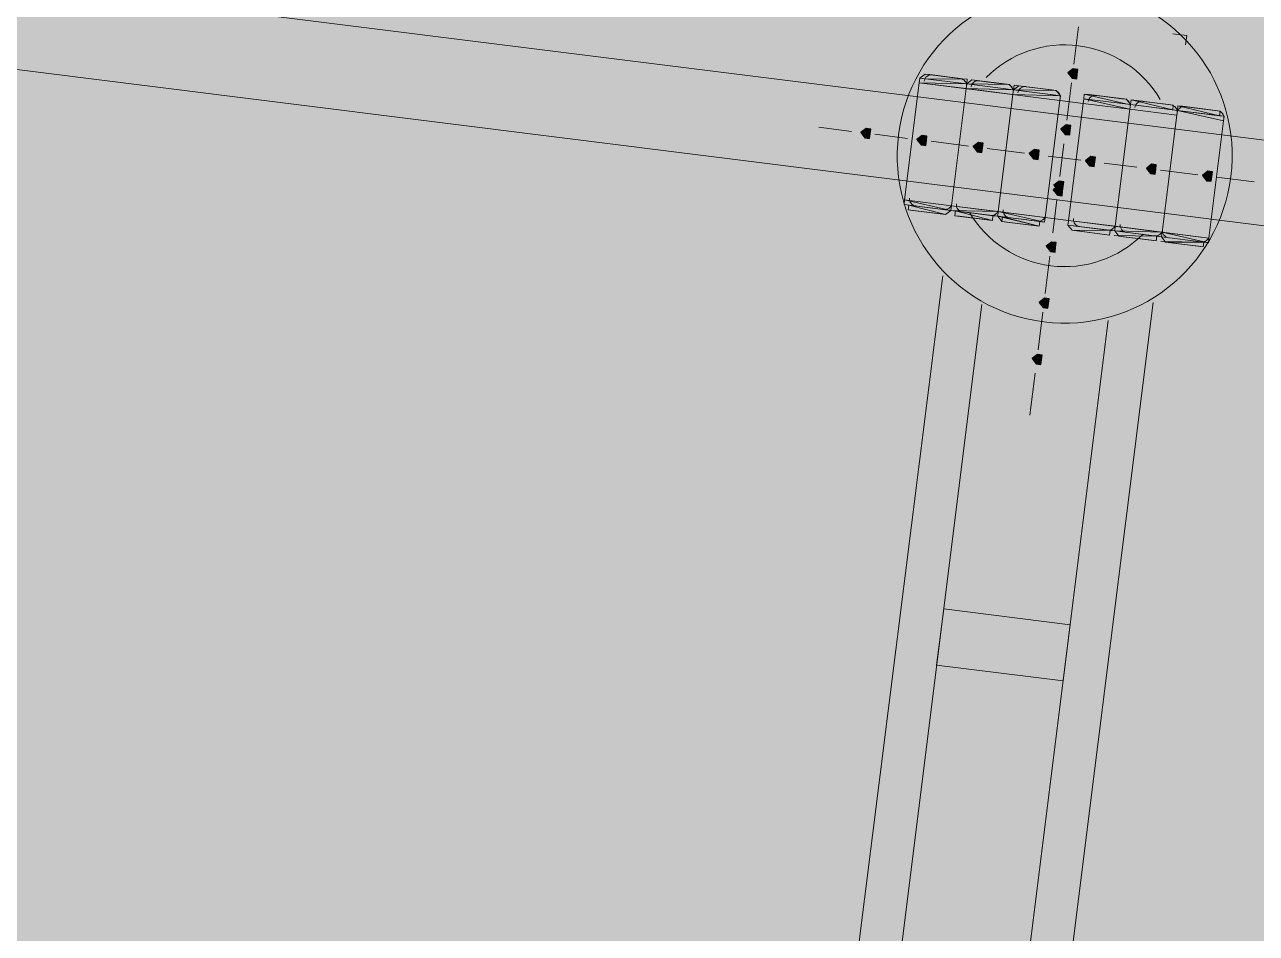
# Model space of a CAD drawing. Header units: metres. Extents: x -4 to 509425, y 7549 to 4732445.
# Drawn here: x 476015.013 to 476017.223, y 4719751.024 to 4719752.655 of the extents above; entities that cross this region are included whole.
import ezdxf

# ---------------------------------------------------------------- set-up
doc = ezdxf.new("R2010")
doc.units = ezdxf.units.M
doc.header["$LTSCALE"] = 0.01
doc.header["$MEASUREMENT"] = 0
doc.layers.get('0').update_dxf_attribs({"lineweight": 0})
doc.layers.add('_SUBESTACIÓN', color=1, linetype='Continuous')
doc.layers.add('SUBESTACION LA VID', color=253, linetype='Continuous')

# ---------------------------------------------------------------- blocks, each defined once
blk = doc.blocks.new('A$Cfff6051d')
at = {"layer": 'SUBESTACION LA VID', "transparency": 33554687}
h = blk.add_hatch(color=256, dxfattribs=at)
h.dxf.hatch_style = 2
h.paths.add_polyline_path([(476016.9021, 4719752.5661), (476016.9032, 4719752.5745), (476016.8948, 4719752.5756), (476016.8853, 4719752.5682), (476016.8927, 4719752.5588), (476016.9011, 4719752.5577)])
h = blk.add_hatch(color=256, dxfattribs=at)
h.dxf.hatch_style = 2
h.paths.add_polyline_path([(476016.9021, 4719752.5661), (476016.9032, 4719752.5745), (476016.8948, 4719752.5756), (476016.8853, 4719752.5682), (476016.8927, 4719752.5588), (476016.9011, 4719752.5577)])
h = blk.add_hatch(color=256, dxfattribs=at)
h.dxf.hatch_style = 2
h.paths.add_polyline_path([(476016.8895, 4719752.4653), (476016.8906, 4719752.4737), (476016.8822, 4719752.4748), (476016.8727, 4719752.4674), (476016.8801, 4719752.458), (476016.8885, 4719752.4569)])
h = blk.add_hatch(color=256, dxfattribs=at)
h.dxf.hatch_style = 2
h.paths.add_polyline_path([(476016.8895, 4719752.4653), (476016.8906, 4719752.4737), (476016.8822, 4719752.4748), (476016.8727, 4719752.4674), (476016.8801, 4719752.458), (476016.8885, 4719752.4569)])
h = blk.add_hatch(color=256, dxfattribs=at)
h.dxf.hatch_style = 2
h.paths.add_polyline_path([(476016.5304, 4719752.4592), (476016.5314, 4719752.4676), (476016.523, 4719752.4686), (476016.5136, 4719752.4613), (476016.5209, 4719752.4518), (476016.5293, 4719752.4508)])
h = blk.add_hatch(color=256, dxfattribs=at)
h.dxf.hatch_style = 2
h.paths.add_polyline_path([(476016.5304, 4719752.4592), (476016.5314, 4719752.4676), (476016.523, 4719752.4686), (476016.5136, 4719752.4613), (476016.5209, 4719752.4518), (476016.5293, 4719752.4508)])
h = blk.add_hatch(color=256, dxfattribs=at)
h.dxf.hatch_style = 2
h.paths.add_polyline_path([(476016.6312, 4719752.4465), (476016.6322, 4719752.4549), (476016.6238, 4719752.456), (476016.6144, 4719752.4486), (476016.6217, 4719752.4392), (476016.6301, 4719752.4381)])
h = blk.add_hatch(color=256, dxfattribs=at)
h.dxf.hatch_style = 2
h.paths.add_polyline_path([(476016.6312, 4719752.4465), (476016.6322, 4719752.4549), (476016.6238, 4719752.456), (476016.6144, 4719752.4486), (476016.6217, 4719752.4392), (476016.6301, 4719752.4381)])
h = blk.add_hatch(color=256, dxfattribs=at)
h.dxf.hatch_style = 2
h.paths.add_polyline_path([(476016.732, 4719752.4339), (476016.733, 4719752.4423), (476016.7246, 4719752.4433), (476016.7152, 4719752.436), (476016.7225, 4719752.4265), (476016.7309, 4719752.4255)])
h = blk.add_hatch(color=256, dxfattribs=at)
h.dxf.hatch_style = 2
h.paths.add_polyline_path([(476016.732, 4719752.4339), (476016.733, 4719752.4423), (476016.7246, 4719752.4433), (476016.7152, 4719752.436), (476016.7225, 4719752.4265), (476016.7309, 4719752.4255)])
h = blk.add_hatch(color=256, dxfattribs=at)
h.dxf.hatch_style = 2
h.paths.add_polyline_path([(476016.8328, 4719752.4213), (476016.8338, 4719752.4297), (476016.8254, 4719752.4307), (476016.816, 4719752.4234), (476016.8233, 4719752.4139), (476016.8317, 4719752.4129)])
h = blk.add_hatch(color=256, dxfattribs=at)
h.dxf.hatch_style = 2
h.paths.add_polyline_path([(476016.8328, 4719752.4213), (476016.8338, 4719752.4297), (476016.8254, 4719752.4307), (476016.816, 4719752.4234), (476016.8233, 4719752.4139), (476016.8317, 4719752.4129)])
h = blk.add_hatch(color=256, dxfattribs=at)
h.dxf.hatch_style = 2
h.paths.add_polyline_path([(476016.9336, 4719752.4086), (476016.9346, 4719752.417), (476016.9262, 4719752.4181), (476016.9168, 4719752.4107), (476016.9241, 4719752.4013), (476016.9325, 4719752.4002)])
h = blk.add_hatch(color=256, dxfattribs=at)
h.dxf.hatch_style = 2
h.paths.add_polyline_path([(476016.9336, 4719752.4086), (476016.9346, 4719752.417), (476016.9262, 4719752.4181), (476016.9168, 4719752.4107), (476016.9241, 4719752.4013), (476016.9325, 4719752.4002)])
h = blk.add_hatch(color=256, dxfattribs=at)
h.dxf.hatch_style = 2
h.paths.add_polyline_path([(476017.0428, 4719752.3949), (476017.0438, 4719752.4033), (476017.0354, 4719752.4044), (476017.026, 4719752.397), (476017.0333, 4719752.3876), (476017.0417, 4719752.3865)])
h = blk.add_hatch(color=256, dxfattribs=at)
h.dxf.hatch_style = 2
h.paths.add_polyline_path([(476017.0428, 4719752.3949), (476017.0438, 4719752.4033), (476017.0354, 4719752.4044), (476017.026, 4719752.397), (476017.0333, 4719752.3876), (476017.0417, 4719752.3865)])
h = blk.add_hatch(color=256, dxfattribs=at)
h.dxf.hatch_style = 2
h.paths.add_polyline_path([(476017.1436, 4719752.3823), (476017.1447, 4719752.3907), (476017.1363, 4719752.3917), (476017.1268, 4719752.3844), (476017.1341, 4719752.3749), (476017.1425, 4719752.3739)])
h = blk.add_hatch(color=256, dxfattribs=at)
h.dxf.hatch_style = 2
h.paths.add_polyline_path([(476017.1436, 4719752.3823), (476017.1447, 4719752.3907), (476017.1363, 4719752.3917), (476017.1268, 4719752.3844), (476017.1341, 4719752.3749), (476017.1425, 4719752.3739)])
h = blk.add_hatch(color=256, dxfattribs=at)
h.dxf.hatch_style = 2
h.paths.add_polyline_path([(476016.8758, 4719752.3561), (476016.8769, 4719752.3645), (476016.8685, 4719752.3656), (476016.859, 4719752.3582), (476016.8664, 4719752.3488), (476016.8748, 4719752.3477)])
h = blk.add_hatch(color=256, dxfattribs=at)
h.dxf.hatch_style = 2
h.paths.add_polyline_path([(476016.8769, 4719752.3645), (476016.8779, 4719752.3729), (476016.8695, 4719752.374), (476016.8601, 4719752.3666), (476016.8674, 4719752.3572), (476016.8758, 4719752.3561)])
h = blk.add_hatch(color=256, dxfattribs=at)
h.dxf.hatch_style = 2
h.paths.add_polyline_path([(476016.8632, 4719752.2553), (476016.8642, 4719752.2637), (476016.8558, 4719752.2648), (476016.8464, 4719752.2574), (476016.8537, 4719752.248), (476016.8621, 4719752.2469)])
h = blk.add_hatch(color=256, dxfattribs=at)
h.dxf.hatch_style = 2
h.paths.add_polyline_path([(476016.8632, 4719752.2553), (476016.8642, 4719752.2637), (476016.8558, 4719752.2648), (476016.8464, 4719752.2574), (476016.8537, 4719752.248), (476016.8621, 4719752.2469)])
h = blk.add_hatch(color=256, dxfattribs=at)
h.dxf.hatch_style = 2
h.paths.add_polyline_path([(476016.8505, 4719752.1545), (476016.8516, 4719752.1629), (476016.8432, 4719752.164), (476016.8337, 4719752.1566), (476016.8411, 4719752.1472), (476016.8495, 4719752.1461)])
h = blk.add_hatch(color=256, dxfattribs=at)
h.dxf.hatch_style = 2
h.paths.add_polyline_path([(476016.8505, 4719752.1545), (476016.8516, 4719752.1629), (476016.8432, 4719752.164), (476016.8337, 4719752.1566), (476016.8411, 4719752.1472), (476016.8495, 4719752.1461)])
h = blk.add_hatch(color=256, dxfattribs=at)
h.dxf.hatch_style = 2
h.paths.add_polyline_path([(476016.8379, 4719752.0537), (476016.839, 4719752.0621), (476016.8306, 4719752.0632), (476016.8211, 4719752.0558), (476016.8284, 4719752.0464), (476016.8369, 4719752.0453)])
h = blk.add_hatch(color=256, dxfattribs=at)
h.dxf.hatch_style = 2
h.paths.add_polyline_path([(476016.8379, 4719752.0537), (476016.839, 4719752.0621), (476016.8306, 4719752.0632), (476016.8211, 4719752.0558), (476016.8284, 4719752.0464), (476016.8369, 4719752.0453)])
at = {"layer": 'SUBESTACION LA VID', "lineweight": 15}
for p, q in [((476071.4612, 4719745.6493), (475975.7142, 4719757.6531)), ((476071.4423, 4719745.4981), (475975.6953, 4719757.5019)), ((476016.9043, 4719752.6512), (476016.8958, 4719752.584)), ((476016.9043, 4719752.6512), (476016.8958, 4719752.584)), ((476016.6879, 4719752.5589), (476016.6375, 4719752.5652)), ((476016.6879, 4719752.5589), (476016.6375, 4719752.5652)), ((476016.6186, 4719752.5505), (476016.5923, 4719752.3405)), ((476016.6186, 4719752.5505), (476016.5923, 4719752.3405)), ((476016.7026, 4719752.54), (476016.6763, 4719752.33)), ((476016.6763, 4719752.33), (476016.7026, 4719752.54)), ((476016.7026, 4719752.54), (476016.6763, 4719752.33)), ((476016.6763, 4719752.33), (476016.7026, 4719752.54)), ((476016.7719, 4719752.5483), (476016.7215, 4719752.5547)), ((476016.7719, 4719752.5483), (476016.7215, 4719752.5547)), ((476016.8559, 4719752.5378), (476016.8055, 4719752.5441)), ((476016.8559, 4719752.5378), (476016.8055, 4719752.5441)), ((476016.8916, 4719752.5504), (476016.8832, 4719752.4832)), ((476016.8916, 4719752.5504), (476016.8832, 4719752.4832)), ((476016.7866, 4719752.5294), (476016.7603, 4719752.3194)), ((476016.7603, 4719752.3194), (476016.7866, 4719752.5294)), ((476016.7866, 4719752.5294), (476016.7603, 4719752.3194)), ((476016.7603, 4719752.3194), (476016.7866, 4719752.5294)), ((476016.8443, 4719752.3089), (476016.8706, 4719752.5189)), ((476016.8443, 4719752.3089), (476016.8706, 4719752.5189)), ((476016.9315, 4719752.5283), (476016.9819, 4719752.522)), ((476016.9315, 4719752.5283), (476016.9819, 4719752.522)), ((476017.0155, 4719752.5178), (476017.0659, 4719752.5115)), ((476017.0155, 4719752.5178), (476017.0659, 4719752.5115)), ((476016.8863, 4719752.3036), (476016.9126, 4719752.5136)), ((476016.8863, 4719752.3036), (476016.9126, 4719752.5136)), ((476016.9966, 4719752.5031), (476016.9703, 4719752.2931)), ((476016.9703, 4719752.2931), (476016.9966, 4719752.5031)), ((476016.9966, 4719752.5031), (476016.9703, 4719752.2931)), ((476016.9703, 4719752.2931), (476016.9966, 4719752.5031)), ((476017.0911, 4719752.5083), (476017.1499, 4719752.5009)), ((476017.0911, 4719752.5083), (476017.1499, 4719752.5009)), ((476017.0806, 4719752.4926), (476017.0543, 4719752.2826)), ((476017.0543, 4719752.2826), (476017.0806, 4719752.4926)), ((476017.0806, 4719752.4926), (476017.0543, 4719752.2826)), ((476017.0543, 4719752.2826), (476017.0806, 4719752.4926)), ((476017.1646, 4719752.482), (476017.1383, 4719752.272)), ((476017.1646, 4719752.482), (476017.1383, 4719752.272)), ((476016.4968, 4719752.4634), (476016.438, 4719752.4708)), ((476016.4968, 4719752.4634), (476016.438, 4719752.4708)), ((476016.5976, 4719752.4507), (476016.5388, 4719752.4581)), ((476016.5976, 4719752.4507), (476016.5388, 4719752.4581)), ((476016.7068, 4719752.437), (476016.6396, 4719752.4455)), ((476016.7068, 4719752.437), (476016.6396, 4719752.4455)), ((476016.8076, 4719752.4244), (476016.7404, 4719752.4328)), ((476016.8076, 4719752.4244), (476016.7404, 4719752.4328)), ((476016.8779, 4719752.4412), (476016.8706, 4719752.3824)), ((476016.8779, 4719752.4412), (476016.8706, 4719752.3824)), ((476016.9084, 4719752.4118), (476016.8496, 4719752.4191)), ((476016.9084, 4719752.4118), (476016.8496, 4719752.4191)), ((476017.0092, 4719752.3991), (476016.9504, 4719752.4065)), ((476017.0092, 4719752.3991), (476016.9504, 4719752.4065)), ((476017.1184, 4719752.3854), (476017.0512, 4719752.3939)), ((476017.1184, 4719752.3854), (476017.0512, 4719752.3939)), ((476017.2192, 4719752.3728), (476017.152, 4719752.3812)), ((476017.2192, 4719752.3728), (476017.152, 4719752.3812)), ((476016.8653, 4719752.3404), (476016.8579, 4719752.2816)), ((476016.8653, 4719752.3404), (476016.8579, 4719752.2816)), ((476016.607, 4719752.3216), (476016.6574, 4719752.3153)), ((476016.607, 4719752.3216), (476016.6574, 4719752.3153)), ((476016.691, 4719752.311), (476016.7414, 4719752.3047)), ((476016.691, 4719752.311), (476016.7414, 4719752.3047)), ((476016.775, 4719752.3005), (476016.8254, 4719752.2942)), ((476016.775, 4719752.3005), (476016.8254, 4719752.2942)), ((476016.9514, 4719752.2784), (476016.901, 4719752.2847)), ((476016.9514, 4719752.2784), (476016.901, 4719752.2847)), ((476017.0354, 4719752.2679), (476016.985, 4719752.2742)), ((476017.0354, 4719752.2679), (476016.985, 4719752.2742)), ((476017.1194, 4719752.2573), (476017.0606, 4719752.2647)), ((476017.1194, 4719752.2573), (476017.0606, 4719752.2647)), ((476016.8527, 4719752.2396), (476016.8442, 4719752.1724)), ((476016.8527, 4719752.2396), (476016.8442, 4719752.1724)), ((476016.6605, 4719752.2039), (476016.2835, 4719749.1966)), ((476016.6605, 4719752.2039), (476016.2835, 4719749.1966)), ((476016.3643, 4719749.2292), (476016.7308, 4719752.1525)), ((476016.3643, 4719749.2292), (476016.7308, 4719752.1525)), ((476017.0385, 4719752.1566), (476016.6615, 4719749.1492)), ((476017.0385, 4719752.1566), (476016.6615, 4719749.1492)), ((476016.5911, 4719749.2007), (476016.9576, 4719752.124)), ((476016.5911, 4719749.2007), (476016.9576, 4719752.124)), ((476016.84, 4719752.1388), (476016.8316, 4719752.0716)), ((476016.84, 4719752.1388), (476016.8316, 4719752.0716)), ((476016.8263, 4719752.0296), (476016.8169, 4719751.954)), ((476016.8263, 4719752.0296), (476016.8169, 4719751.954))]:
    blk.add_line(p, q, dxfattribs=at)
at = {"layer": 'SUBESTACION LA VID', "lineweight": 0}
for p, q in [((476016.6291, 4719752.5662), (476016.6963, 4719752.5578)), ((476016.6291, 4719752.5662), (476016.6963, 4719752.5578)), ((476016.6291, 4719752.5662), (476016.6963, 4719752.5578)), ((476016.6291, 4719752.5662), (476016.6963, 4719752.5578)), ((476016.6291, 4719752.5662), (476016.6963, 4719752.5578)), ((476016.6291, 4719752.5662), (476016.6879, 4719752.5589)), ((476016.6291, 4719752.5662), (476016.6963, 4719752.5578)), ((476016.6291, 4719752.5662), (476016.6963, 4719752.5578)), ((476016.6291, 4719752.5662), (476016.6963, 4719752.5578)), ((476016.6291, 4719752.5662), (476016.6963, 4719752.5578)), ((476016.6291, 4719752.5662), (476016.6963, 4719752.5578)), ((476016.6291, 4719752.5662), (476016.6879, 4719752.5589)), ((476016.6186, 4719752.5505), (476016.7037, 4719752.5484)), ((476016.6281, 4719752.5578), (476016.7047, 4719752.5568)), ((476016.6281, 4719752.5578), (476016.7047, 4719752.5568)), ((476016.7026, 4719752.54), (476016.7877, 4719752.5378)), ((476016.7037, 4719752.5484), (476016.7803, 4719752.5473)), ((476016.7037, 4719752.5484), (476016.7803, 4719752.5473)), ((476016.7131, 4719752.5557), (476016.7803, 4719752.5473)), ((476016.7131, 4719752.5557), (476016.7803, 4719752.5473)), ((476016.7131, 4719752.5557), (476016.7803, 4719752.5473)), ((476016.7131, 4719752.5557), (476016.7803, 4719752.5473)), ((476016.7131, 4719752.5557), (476016.7803, 4719752.5473)), ((476016.7131, 4719752.5557), (476016.7803, 4719752.5473)), ((476016.7131, 4719752.5557), (476016.7803, 4719752.5473)), ((476016.7131, 4719752.5557), (476016.7803, 4719752.5473)), ((476016.7131, 4719752.5557), (476016.7803, 4719752.5473)), ((476016.7131, 4719752.5557), (476016.7803, 4719752.5473)), ((476016.7877, 4719752.5378), (476016.8717, 4719752.5273)), ((476016.7877, 4719752.5378), (476016.8717, 4719752.5273)), ((476016.7877, 4719752.5378), (476016.8643, 4719752.5368)), ((476016.7877, 4719752.5378), (476016.8717, 4719752.5273)), ((476016.7877, 4719752.5378), (476016.8717, 4719752.5273)), ((476016.7877, 4719752.5378), (476016.8643, 4719752.5368)), ((476016.7971, 4719752.5452), (476016.8643, 4719752.5368)), ((476016.7971, 4719752.5452), (476016.8643, 4719752.5368)), ((476016.7971, 4719752.5452), (476016.8643, 4719752.5368)), ((476016.7971, 4719752.5452), (476016.8643, 4719752.5368)), ((476016.7971, 4719752.5452), (476016.8643, 4719752.5368)), ((476016.7971, 4719752.5452), (476016.8559, 4719752.5378)), ((476016.7971, 4719752.5452), (476016.8643, 4719752.5368)), ((476016.7971, 4719752.5452), (476016.8643, 4719752.5368)), ((476016.7971, 4719752.5452), (476016.8643, 4719752.5368)), ((476016.7971, 4719752.5452), (476016.8643, 4719752.5368)), ((476016.7971, 4719752.5452), (476016.8643, 4719752.5368)), ((476016.7971, 4719752.5452), (476016.8559, 4719752.5378)), ((476016.7866, 4719752.5294), (476016.8717, 4719752.5273)), ((476016.7866, 4719752.5294), (476016.8717, 4719752.5273)), ((476016.9137, 4719752.522), (476016.9966, 4719752.5031)), ((476016.9137, 4719752.522), (476016.9977, 4719752.5115)), ((476016.9137, 4719752.522), (476016.9966, 4719752.5031)), ((476016.9137, 4719752.522), (476016.9977, 4719752.5115)), ((476016.9147, 4719752.5304), (476016.9893, 4719752.5126)), ((476016.9147, 4719752.5304), (476016.9893, 4719752.5126)), ((476016.9231, 4719752.5294), (476016.9903, 4719752.521)), ((476016.9231, 4719752.5294), (476016.9903, 4719752.521)), ((476016.9231, 4719752.5294), (476016.9903, 4719752.521)), ((476016.9231, 4719752.5294), (476016.9819, 4719752.522)), ((476016.9231, 4719752.5294), (476016.9819, 4719752.522)), ((476016.9231, 4719752.5294), (476016.9903, 4719752.521)), ((476016.9231, 4719752.5294), (476016.9903, 4719752.521)), ((476016.9231, 4719752.5294), (476016.9903, 4719752.521)), ((476016.9231, 4719752.5294), (476016.9819, 4719752.522)), ((476016.9231, 4719752.5294), (476016.9819, 4719752.522)), ((476016.9315, 4719752.5283), (476016.9819, 4719752.522)), ((476016.9315, 4719752.5283), (476016.9819, 4719752.522)), ((476016.9987, 4719752.5199), (476017.0733, 4719752.502)), ((476016.9987, 4719752.5199), (476017.0743, 4719752.5104)), ((476016.9987, 4719752.5199), (476017.0733, 4719752.502)), ((476016.9987, 4719752.5199), (476017.0743, 4719752.5104)), ((476017.0071, 4719752.5188), (476017.0743, 4719752.5104)), ((476017.0071, 4719752.5188), (476017.0743, 4719752.5104)), ((476017.0071, 4719752.5188), (476017.0659, 4719752.5115)), ((476017.0071, 4719752.5188), (476017.0659, 4719752.5115)), ((476017.0071, 4719752.5188), (476017.0743, 4719752.5104)), ((476017.0071, 4719752.5188), (476017.0743, 4719752.5104)), ((476017.0071, 4719752.5188), (476017.0659, 4719752.5115)), ((476017.0071, 4719752.5188), (476017.0659, 4719752.5115)), ((476017.0155, 4719752.5178), (476017.0659, 4719752.5115)), ((476017.0155, 4719752.5178), (476017.0659, 4719752.5115)), ((476016.9977, 4719752.5115), (476017.0817, 4719752.501)), ((476016.9977, 4719752.5115), (476017.0733, 4719752.502)), ((476016.9977, 4719752.5115), (476017.0817, 4719752.501)), ((476016.9977, 4719752.5115), (476017.0733, 4719752.502)), ((476017.0817, 4719752.501), (476017.1646, 4719752.482)), ((476017.0817, 4719752.501), (476017.1657, 4719752.4904)), ((476017.0817, 4719752.501), (476017.1573, 4719752.4915)), ((476017.0817, 4719752.501), (476017.1646, 4719752.482)), ((476017.0817, 4719752.501), (476017.1657, 4719752.4904)), ((476017.0817, 4719752.501), (476017.1573, 4719752.4915)), ((476017.0827, 4719752.5094), (476017.1573, 4719752.4915)), ((476017.0827, 4719752.5094), (476017.1573, 4719752.4915)), ((476017.0911, 4719752.5083), (476017.1583, 4719752.4999)), ((476017.0911, 4719752.5083), (476017.1499, 4719752.5009)), ((476017.0911, 4719752.5083), (476017.1499, 4719752.5009)), ((476017.0911, 4719752.5083), (476017.1499, 4719752.5009)), ((476017.0911, 4719752.5083), (476017.1583, 4719752.4999)), ((476017.0911, 4719752.5083), (476017.1499, 4719752.5009)), ((476017.0911, 4719752.5083), (476017.1499, 4719752.5009)), ((476017.0911, 4719752.5083), (476017.1499, 4719752.5009)), ((476016.6658, 4719752.3142), (476016.5986, 4719752.3226)), ((476016.6658, 4719752.3142), (476016.5986, 4719752.3226)), ((476016.6658, 4719752.3142), (476016.5986, 4719752.3226)), ((476016.6658, 4719752.3142), (476016.5986, 4719752.3226)), ((476016.6658, 4719752.3142), (476016.5996, 4719752.331)), ((476016.6658, 4719752.3142), (476016.5996, 4719752.331)), ((476016.6658, 4719752.3142), (476016.607, 4719752.3216)), ((476016.6658, 4719752.3142), (476016.607, 4719752.3216)), ((476016.7592, 4719752.311), (476016.6752, 4719752.3216)), ((476016.7592, 4719752.311), (476016.6752, 4719752.3216)), ((476016.7592, 4719752.311), (476016.6752, 4719752.3216)), ((476016.7592, 4719752.311), (476016.6752, 4719752.3216)), ((476016.7592, 4719752.311), (476016.6752, 4719752.3216)), ((476016.7592, 4719752.311), (476016.6752, 4719752.3216)), ((476016.7603, 4719752.3194), (476016.6763, 4719752.33)), ((476016.7603, 4719752.3194), (476016.6763, 4719752.33)), ((476016.7508, 4719752.3121), (476016.6836, 4719752.3205)), ((476016.7498, 4719752.3037), (476016.6836, 4719752.3205)), ((476016.8443, 4719752.3089), (476016.7603, 4719752.3194)), ((476016.8443, 4719752.3089), (476016.7603, 4719752.3194)), ((476016.7414, 4719752.3047), (476016.6826, 4719752.3121)), ((476016.7498, 4719752.3037), (476016.6826, 4719752.3121)), ((476016.7498, 4719752.3037), (476016.6826, 4719752.3121)), ((476016.7498, 4719752.3037), (476016.6826, 4719752.3121)), ((476016.7498, 4719752.3037), (476016.6826, 4719752.3121)), ((476016.7414, 4719752.3047), (476016.6826, 4719752.3121)), ((476016.7498, 4719752.3037), (476016.6826, 4719752.3121)), ((476016.7498, 4719752.3037), (476016.6826, 4719752.3121)), ((476016.7498, 4719752.3037), (476016.6826, 4719752.3121)), ((476016.7498, 4719752.3037), (476016.6826, 4719752.3121)), ((476016.8348, 4719752.3015), (476016.7592, 4719752.311)), ((476016.8432, 4719752.3005), (476016.7592, 4719752.311)), ((476016.8432, 4719752.3005), (476016.7592, 4719752.311)), ((476016.8338, 4719752.2931), (476016.7592, 4719752.311)), ((476016.8348, 4719752.3015), (476016.7592, 4719752.311)), ((476016.8432, 4719752.3005), (476016.7592, 4719752.311)), ((476016.8432, 4719752.3005), (476016.7592, 4719752.311)), ((476016.8338, 4719752.2931), (476016.7666, 4719752.3016)), ((476016.8338, 4719752.2931), (476016.7666, 4719752.3016)), ((476016.8338, 4719752.2931), (476016.7666, 4719752.3016)), ((476016.8338, 4719752.2931), (476016.7666, 4719752.3016)), ((476016.8338, 4719752.2931), (476016.7666, 4719752.3016)), ((476016.8338, 4719752.2931), (476016.7676, 4719752.31)), ((476016.8348, 4719752.3015), (476016.7676, 4719752.31)), ((476016.9693, 4719752.2847), (476016.8852, 4719752.2952)), ((476016.9693, 4719752.2847), (476016.8852, 4719752.2952)), ((476016.9693, 4719752.2847), (476016.8852, 4719752.2952)), ((476016.9693, 4719752.2847), (476016.8852, 4719752.2952)), ((476016.9514, 4719752.2784), (476016.8926, 4719752.2858)), ((476016.9598, 4719752.2773), (476016.8926, 4719752.2858)), ((476016.9608, 4719752.2857), (476016.8926, 4719752.2858)), ((476016.9514, 4719752.2784), (476016.8926, 4719752.2858)), ((476016.9598, 4719752.2773), (476016.8926, 4719752.2858)), ((476016.9608, 4719752.2857), (476016.8926, 4719752.2858)), ((476017.0449, 4719752.2752), (476016.9682, 4719752.2763)), ((476017.0449, 4719752.2752), (476016.9693, 4719752.2847)), ((476017.0449, 4719752.2752), (476016.9693, 4719752.2847)), ((476017.0449, 4719752.2752), (476016.9693, 4719752.2847)), ((476017.0449, 4719752.2752), (476016.9693, 4719752.2847)), ((476017.0449, 4719752.2752), (476016.9693, 4719752.2847)), ((476017.0354, 4719752.2679), (476016.9766, 4719752.2752)), ((476017.0438, 4719752.2668), (476016.9766, 4719752.2752)), ((476017.0354, 4719752.2679), (476016.9766, 4719752.2752)), ((476017.0438, 4719752.2668), (476016.9766, 4719752.2752)), ((476017.0354, 4719752.2679), (476016.985, 4719752.2742)), ((476017.0354, 4719752.2679), (476016.985, 4719752.2742)), ((476017.1289, 4719752.2647), (476017.0533, 4719752.2742)), ((476017.1289, 4719752.2647), (476017.0533, 4719752.2742)), ((476017.1289, 4719752.2647), (476017.0533, 4719752.2742)), ((476017.1289, 4719752.2647), (476017.0533, 4719752.2742)), ((476017.1289, 4719752.2647), (476017.0522, 4719752.2658)), ((476017.1289, 4719752.2647), (476017.0522, 4719752.2658)), ((476017.1194, 4719752.2573), (476017.0606, 4719752.2647)), ((476017.1194, 4719752.2573), (476017.0606, 4719752.2647)), ((476017.1194, 4719752.2573), (476017.0606, 4719752.2647)), ((476017.1278, 4719752.2563), (476017.0606, 4719752.2647)), ((476017.1289, 4719752.2647), (476017.0606, 4719752.2647)), ((476017.1194, 4719752.2573), (476017.0606, 4719752.2647)), ((476017.1194, 4719752.2573), (476017.0606, 4719752.2647)), ((476017.1194, 4719752.2573), (476017.0606, 4719752.2647)), ((476017.1278, 4719752.2563), (476017.0606, 4719752.2647)), ((476017.1278, 4719752.2563), (476017.0606, 4719752.2647))]:
    blk.add_line(p, q, dxfattribs=at)
at = {"layer": 'SUBESTACION LA VID', "lineweight": 15}
for points in [[(476071.4423, 4719745.4981), (476071.4612, 4719745.6493), (475975.7142, 4719757.6531), (475975.6953, 4719757.5019), (476071.4423, 4719745.4981)], [(476017.0733, 4719752.6385), (476017.0985, 4719752.6354), (476017.0964, 4719752.6186)], [(476017.0733, 4719752.6385), (476017.0985, 4719752.6354), (476017.0964, 4719752.6186)], [(476016.7383, 4719752.5525), (476016.7215, 4719752.5547), (476016.7131, 4719752.5557), (476016.7037, 4719752.5484), (476016.7026, 4719752.54), (476016.7037, 4719752.5484), (476016.7047, 4719752.5568), (476016.6963, 4719752.5578), (476016.6879, 4719752.5589), (476016.6375, 4719752.5652), (476016.6291, 4719752.5662), (476016.6197, 4719752.5589), (476016.6186, 4719752.5505), (476016.5923, 4719752.3405), (476016.5912, 4719752.3321), (476016.5996, 4719752.331), (476016.5986, 4719752.3226), (476016.607, 4719752.3216), (476016.6574, 4719752.3153), (476016.6658, 4719752.3142), (476016.6752, 4719752.3216), (476016.6763, 4719752.33), (476016.6752, 4719752.3216), (476016.6836, 4719752.3205), (476016.6826, 4719752.3121), (476016.691, 4719752.311), (476016.7414, 4719752.3047), (476016.7498, 4719752.3037), (476016.7508, 4719752.3121), (476016.7592, 4719752.311), (476016.7603, 4719752.3194), (476016.7592, 4719752.311), (476016.7676, 4719752.31), (476016.7666, 4719752.3016), (476016.775, 4719752.3005), (476016.8254, 4719752.2942), (476016.8338, 4719752.2931), (476016.8348, 4719752.3015), (476016.8432, 4719752.3005), (476016.8443, 4719752.3089), (476016.8863, 4719752.3036), (476016.8852, 4719752.2952), (476016.8926, 4719752.2858), (476016.901, 4719752.2847), (476016.9514, 4719752.2784), (476016.9598, 4719752.2773), (476016.9608, 4719752.2857), (476016.9693, 4719752.2847), (476016.9703, 4719752.2931), (476016.9693, 4719752.2847), (476016.9766, 4719752.2752), (476016.985, 4719752.2742), (476017.0354, 4719752.2679), (476017.0438, 4719752.2668), (476017.0449, 4719752.2752), (476017.0533, 4719752.2742), (476017.0543, 4719752.2826), (476017.0533, 4719752.2742), (476017.0606, 4719752.2647), (476017.1194, 4719752.2573), (476017.1278, 4719752.2563), (476017.1289, 4719752.2647), (476017.1373, 4719752.2636), (476017.1383, 4719752.272), (476017.1646, 4719752.482), (476017.1657, 4719752.4904), (476017.1573, 4719752.4915), (476017.1583, 4719752.4999), (476017.1499, 4719752.5009), (476017.0911, 4719752.5083), (476017.0827, 4719752.5094), (476017.0817, 4719752.501), (476017.0806, 4719752.4926), (476017.0817, 4719752.501), (476017.0733, 4719752.502), (476017.0743, 4719752.5104), (476017.0659, 4719752.5115), (476017.0155, 4719752.5178), (476017.0071, 4719752.5188), (476016.9987, 4719752.5199), (476016.9977, 4719752.5115), (476016.9966, 4719752.5031), (476016.9977, 4719752.5115), (476016.9903, 4719752.521), (476016.9819, 4719752.522), (476016.9315, 4719752.5283), (476016.9231, 4719752.5294), (476016.9147, 4719752.5304), (476016.9137, 4719752.522), (476016.9126, 4719752.5136), (476016.8706, 4719752.5189), (476016.8717, 4719752.5273), (476016.8643, 4719752.5368), (476016.8559, 4719752.5378), (476016.8055, 4719752.5441), (476016.7971, 4719752.5452), (476016.7877, 4719752.5378), (476016.7866, 4719752.5294), (476016.7877, 4719752.5378), (476016.7803, 4719752.5473), (476016.7719, 4719752.5483), (476016.7383, 4719752.5525)], [(476016.7383, 4719752.5525), (476016.7215, 4719752.5547), (476016.7131, 4719752.5557), (476016.7037, 4719752.5484), (476016.7026, 4719752.54), (476016.7037, 4719752.5484), (476016.7047, 4719752.5568), (476016.6963, 4719752.5578), (476016.6879, 4719752.5589), (476016.6375, 4719752.5652), (476016.6291, 4719752.5662), (476016.6197, 4719752.5589), (476016.6186, 4719752.5505), (476016.5923, 4719752.3405), (476016.5912, 4719752.3321), (476016.5996, 4719752.331), (476016.5986, 4719752.3226), (476016.607, 4719752.3216), (476016.6574, 4719752.3153), (476016.6658, 4719752.3142), (476016.6752, 4719752.3216), (476016.6763, 4719752.33), (476016.6752, 4719752.3216), (476016.6836, 4719752.3205), (476016.6826, 4719752.3121), (476016.691, 4719752.311), (476016.7414, 4719752.3047), (476016.7498, 4719752.3037), (476016.7508, 4719752.3121), (476016.7592, 4719752.311), (476016.7603, 4719752.3194), (476016.7592, 4719752.311), (476016.7666, 4719752.3016), (476016.775, 4719752.3005), (476016.8254, 4719752.2942), (476016.8338, 4719752.2931), (476016.8348, 4719752.3015), (476016.8432, 4719752.3005), (476016.8443, 4719752.3089), (476016.8863, 4719752.3036), (476016.8852, 4719752.2952), (476016.8926, 4719752.2858), (476016.901, 4719752.2847), (476016.9514, 4719752.2784), (476016.9598, 4719752.2773), (476016.9608, 4719752.2857), (476016.9693, 4719752.2847), (476016.9703, 4719752.2931), (476016.9693, 4719752.2847), (476016.9766, 4719752.2752), (476016.985, 4719752.2742), (476017.0354, 4719752.2679), (476017.0438, 4719752.2668), (476017.0449, 4719752.2752), (476017.0533, 4719752.2742), (476017.0543, 4719752.2826), (476017.0533, 4719752.2742), (476017.0606, 4719752.2647), (476017.1194, 4719752.2573), (476017.1278, 4719752.2563), (476017.1289, 4719752.2647), (476017.1373, 4719752.2636), (476017.1383, 4719752.272), (476017.1646, 4719752.482), (476017.1657, 4719752.4904), (476017.1573, 4719752.4915), (476017.1583, 4719752.4999), (476017.1499, 4719752.5009), (476017.0911, 4719752.5083), (476017.0827, 4719752.5094), (476017.0817, 4719752.501), (476017.0806, 4719752.4926), (476017.0817, 4719752.501), (476017.0733, 4719752.502), (476017.0743, 4719752.5104), (476017.0659, 4719752.5115), (476017.0155, 4719752.5178), (476017.0071, 4719752.5188), (476016.9987, 4719752.5199), (476016.9977, 4719752.5115), (476016.9966, 4719752.5031), (476016.9977, 4719752.5115), (476016.9903, 4719752.521), (476016.9819, 4719752.522), (476016.9315, 4719752.5283), (476016.9231, 4719752.5294), (476016.9147, 4719752.5304), (476016.9137, 4719752.522), (476016.9126, 4719752.5136), (476016.8706, 4719752.5189), (476016.8717, 4719752.5273), (476016.8643, 4719752.5368), (476016.8559, 4719752.5378), (476016.8055, 4719752.5441), (476016.7971, 4719752.5452), (476016.7887, 4719752.5462), (476016.7877, 4719752.5378), (476016.7866, 4719752.5294), (476016.7877, 4719752.5378), (476016.7803, 4719752.5473), (476016.7719, 4719752.5483), (476016.7383, 4719752.5525)], [(476016.6497, 4719751.5056), (476016.6624, 4719751.6064), (476016.8892, 4719751.578), (476016.8765, 4719751.4772), (476016.6497, 4719751.5056)], [(476016.6497, 4719751.5056), (476016.6624, 4719751.6064), (476016.8892, 4719751.578), (476016.8765, 4719751.4772), (476016.6497, 4719751.5056)]]:
    blk.add_lwpolyline(points, dxfattribs=at)
at = {"layer": 'SUBESTACION LA VID'}
for points in [[(476016.9021, 4719752.5661), (476016.9032, 4719752.5745), (476016.8948, 4719752.5756), (476016.8853, 4719752.5682), (476016.8927, 4719752.5588), (476016.9011, 4719752.5577)], [(476016.9021, 4719752.5661), (476016.9032, 4719752.5745), (476016.8948, 4719752.5756), (476016.8853, 4719752.5682), (476016.8927, 4719752.5588), (476016.9011, 4719752.5577)], [(476016.8895, 4719752.4653), (476016.8906, 4719752.4737), (476016.8822, 4719752.4748), (476016.8727, 4719752.4674), (476016.8801, 4719752.458), (476016.8885, 4719752.4569)], [(476016.8895, 4719752.4653), (476016.8906, 4719752.4737), (476016.8822, 4719752.4748), (476016.8727, 4719752.4674), (476016.8801, 4719752.458), (476016.8885, 4719752.4569)], [(476016.5304, 4719752.4592), (476016.5314, 4719752.4676), (476016.523, 4719752.4686), (476016.5136, 4719752.4613), (476016.5209, 4719752.4518), (476016.5293, 4719752.4508)], [(476016.5304, 4719752.4592), (476016.5314, 4719752.4676), (476016.523, 4719752.4686), (476016.5136, 4719752.4613), (476016.5209, 4719752.4518), (476016.5293, 4719752.4508)], [(476016.6312, 4719752.4465), (476016.6322, 4719752.4549), (476016.6238, 4719752.456), (476016.6144, 4719752.4486), (476016.6217, 4719752.4392), (476016.6301, 4719752.4381)], [(476016.6312, 4719752.4465), (476016.6322, 4719752.4549), (476016.6238, 4719752.456), (476016.6144, 4719752.4486), (476016.6217, 4719752.4392), (476016.6301, 4719752.4381)], [(476016.732, 4719752.4339), (476016.733, 4719752.4423), (476016.7246, 4719752.4433), (476016.7152, 4719752.436), (476016.7225, 4719752.4265), (476016.7309, 4719752.4255)], [(476016.732, 4719752.4339), (476016.733, 4719752.4423), (476016.7246, 4719752.4433), (476016.7152, 4719752.436), (476016.7225, 4719752.4265), (476016.7309, 4719752.4255)], [(476016.8328, 4719752.4213), (476016.8338, 4719752.4297), (476016.8254, 4719752.4307), (476016.816, 4719752.4234), (476016.8233, 4719752.4139), (476016.8317, 4719752.4129)], [(476016.8328, 4719752.4213), (476016.8338, 4719752.4297), (476016.8254, 4719752.4307), (476016.816, 4719752.4234), (476016.8233, 4719752.4139), (476016.8317, 4719752.4129)], [(476016.9336, 4719752.4086), (476016.9346, 4719752.417), (476016.9262, 4719752.4181), (476016.9168, 4719752.4107), (476016.9241, 4719752.4013), (476016.9325, 4719752.4002)], [(476016.9336, 4719752.4086), (476016.9346, 4719752.417), (476016.9262, 4719752.4181), (476016.9168, 4719752.4107), (476016.9241, 4719752.4013), (476016.9325, 4719752.4002)], [(476017.0428, 4719752.3949), (476017.0438, 4719752.4033), (476017.0354, 4719752.4044), (476017.026, 4719752.397), (476017.0333, 4719752.3876), (476017.0417, 4719752.3865)], [(476017.0428, 4719752.3949), (476017.0438, 4719752.4033), (476017.0354, 4719752.4044), (476017.026, 4719752.397), (476017.0333, 4719752.3876), (476017.0417, 4719752.3865)], [(476017.1436, 4719752.3823), (476017.1447, 4719752.3907), (476017.1363, 4719752.3917), (476017.1268, 4719752.3844), (476017.1341, 4719752.3749), (476017.1425, 4719752.3739)], [(476017.1436, 4719752.3823), (476017.1447, 4719752.3907), (476017.1363, 4719752.3917), (476017.1268, 4719752.3844), (476017.1341, 4719752.3749), (476017.1425, 4719752.3739)], [(476016.8758, 4719752.3561), (476016.8769, 4719752.3645), (476016.8685, 4719752.3656), (476016.859, 4719752.3582), (476016.8664, 4719752.3488), (476016.8748, 4719752.3477)], [(476016.8769, 4719752.3645), (476016.8779, 4719752.3729), (476016.8695, 4719752.374), (476016.8601, 4719752.3666), (476016.8674, 4719752.3572), (476016.8758, 4719752.3561)], [(476016.8632, 4719752.2553), (476016.8642, 4719752.2637), (476016.8558, 4719752.2648), (476016.8464, 4719752.2574), (476016.8537, 4719752.248), (476016.8621, 4719752.2469)], [(476016.8632, 4719752.2553), (476016.8642, 4719752.2637), (476016.8558, 4719752.2648), (476016.8464, 4719752.2574), (476016.8537, 4719752.248), (476016.8621, 4719752.2469)], [(476016.8505, 4719752.1545), (476016.8516, 4719752.1629), (476016.8432, 4719752.164), (476016.8337, 4719752.1566), (476016.8411, 4719752.1472), (476016.8495, 4719752.1461)], [(476016.8505, 4719752.1545), (476016.8516, 4719752.1629), (476016.8432, 4719752.164), (476016.8337, 4719752.1566), (476016.8411, 4719752.1472), (476016.8495, 4719752.1461)], [(476016.8379, 4719752.0537), (476016.839, 4719752.0621), (476016.8306, 4719752.0632), (476016.8211, 4719752.0558), (476016.8284, 4719752.0464), (476016.8369, 4719752.0453)], [(476016.8379, 4719752.0537), (476016.839, 4719752.0621), (476016.8306, 4719752.0632), (476016.8211, 4719752.0558), (476016.8284, 4719752.0464), (476016.8369, 4719752.0453)]]:
    blk.add_lwpolyline(points, close=True, dxfattribs=at)
at = {"layer": 'SUBESTACION LA VID', "lineweight": 0}
for points in [[(476016.9021, 4719752.5661), (476016.9032, 4719752.5745), (476016.8948, 4719752.5756), (476016.8853, 4719752.5682), (476016.8927, 4719752.5588), (476016.9011, 4719752.5577)], [(476016.9021, 4719752.5661), (476016.9032, 4719752.5745), (476016.8948, 4719752.5756), (476016.8853, 4719752.5682), (476016.8927, 4719752.5588), (476016.9011, 4719752.5577)], [(476016.8895, 4719752.4653), (476016.8906, 4719752.4737), (476016.8822, 4719752.4748), (476016.8727, 4719752.4674), (476016.8801, 4719752.458), (476016.8885, 4719752.4569)], [(476016.8895, 4719752.4653), (476016.8906, 4719752.4737), (476016.8822, 4719752.4748), (476016.8727, 4719752.4674), (476016.8801, 4719752.458), (476016.8885, 4719752.4569)], [(476016.5304, 4719752.4592), (476016.5314, 4719752.4676), (476016.523, 4719752.4686), (476016.5136, 4719752.4613), (476016.5209, 4719752.4518), (476016.5293, 4719752.4508)], [(476016.5304, 4719752.4592), (476016.5314, 4719752.4676), (476016.523, 4719752.4686), (476016.5136, 4719752.4613), (476016.5209, 4719752.4518), (476016.5293, 4719752.4508)], [(476016.6312, 4719752.4465), (476016.6322, 4719752.4549), (476016.6238, 4719752.456), (476016.6144, 4719752.4486), (476016.6217, 4719752.4392), (476016.6301, 4719752.4381)], [(476016.6312, 4719752.4465), (476016.6322, 4719752.4549), (476016.6238, 4719752.456), (476016.6144, 4719752.4486), (476016.6217, 4719752.4392), (476016.6301, 4719752.4381)], [(476016.732, 4719752.4339), (476016.733, 4719752.4423), (476016.7246, 4719752.4433), (476016.7152, 4719752.436), (476016.7225, 4719752.4265), (476016.7309, 4719752.4255)], [(476016.732, 4719752.4339), (476016.733, 4719752.4423), (476016.7246, 4719752.4433), (476016.7152, 4719752.436), (476016.7225, 4719752.4265), (476016.7309, 4719752.4255)], [(476016.8328, 4719752.4213), (476016.8338, 4719752.4297), (476016.8254, 4719752.4307), (476016.816, 4719752.4234), (476016.8233, 4719752.4139), (476016.8317, 4719752.4129)], [(476016.8328, 4719752.4213), (476016.8338, 4719752.4297), (476016.8254, 4719752.4307), (476016.816, 4719752.4234), (476016.8233, 4719752.4139), (476016.8317, 4719752.4129)], [(476016.9336, 4719752.4086), (476016.9346, 4719752.417), (476016.9262, 4719752.4181), (476016.9168, 4719752.4107), (476016.9241, 4719752.4013), (476016.9325, 4719752.4002)], [(476016.9336, 4719752.4086), (476016.9346, 4719752.417), (476016.9262, 4719752.4181), (476016.9168, 4719752.4107), (476016.9241, 4719752.4013), (476016.9325, 4719752.4002)], [(476017.0428, 4719752.3949), (476017.0438, 4719752.4033), (476017.0354, 4719752.4044), (476017.026, 4719752.397), (476017.0333, 4719752.3876), (476017.0417, 4719752.3865)], [(476017.0428, 4719752.3949), (476017.0438, 4719752.4033), (476017.0354, 4719752.4044), (476017.026, 4719752.397), (476017.0333, 4719752.3876), (476017.0417, 4719752.3865)], [(476017.1436, 4719752.3823), (476017.1447, 4719752.3907), (476017.1363, 4719752.3917), (476017.1268, 4719752.3844), (476017.1341, 4719752.3749), (476017.1425, 4719752.3739)], [(476017.1436, 4719752.3823), (476017.1447, 4719752.3907), (476017.1363, 4719752.3917), (476017.1268, 4719752.3844), (476017.1341, 4719752.3749), (476017.1425, 4719752.3739)], [(476016.8758, 4719752.3561), (476016.8769, 4719752.3645), (476016.8685, 4719752.3656), (476016.859, 4719752.3582), (476016.8664, 4719752.3488), (476016.8748, 4719752.3477)], [(476016.8769, 4719752.3645), (476016.8779, 4719752.3729), (476016.8695, 4719752.374), (476016.8601, 4719752.3666), (476016.8674, 4719752.3572), (476016.8758, 4719752.3561)], [(476016.8632, 4719752.2553), (476016.8642, 4719752.2637), (476016.8558, 4719752.2648), (476016.8464, 4719752.2574), (476016.8537, 4719752.248), (476016.8621, 4719752.2469)], [(476016.8632, 4719752.2553), (476016.8642, 4719752.2637), (476016.8558, 4719752.2648), (476016.8464, 4719752.2574), (476016.8537, 4719752.248), (476016.8621, 4719752.2469)], [(476016.8505, 4719752.1545), (476016.8516, 4719752.1629), (476016.8432, 4719752.164), (476016.8337, 4719752.1566), (476016.8411, 4719752.1472), (476016.8495, 4719752.1461)], [(476016.8505, 4719752.1545), (476016.8516, 4719752.1629), (476016.8432, 4719752.164), (476016.8337, 4719752.1566), (476016.8411, 4719752.1472), (476016.8495, 4719752.1461)], [(476016.8379, 4719752.0537), (476016.839, 4719752.0621), (476016.8306, 4719752.0632), (476016.8211, 4719752.0558), (476016.8284, 4719752.0464), (476016.8369, 4719752.0453)], [(476016.8379, 4719752.0537), (476016.839, 4719752.0621), (476016.8306, 4719752.0632), (476016.8211, 4719752.0558), (476016.8284, 4719752.0464), (476016.8369, 4719752.0453)]]:
    blk.add_lwpolyline(points, close=True, dxfattribs=at)
for points in [[(476016.8706, 4719752.5189), (476016.6186, 4719752.5505), (476016.7866, 4719752.5294)], [(476016.8706, 4719752.5189), (476016.6186, 4719752.5505), (476016.7866, 4719752.5294)], [(476016.7866, 4719752.5294), (476016.7026, 4719752.54), (476016.6186, 4719752.5505)], [(476016.6197, 4719752.5589), (476016.7037, 4719752.5484), (476016.7877, 4719752.5378), (476016.7037, 4719752.5484)], [(476016.6197, 4719752.5589), (476016.7037, 4719752.5484), (476016.6197, 4719752.5589)], [(476016.8633, 4719752.5284), (476016.7877, 4719752.5378), (476016.7037, 4719752.5484), (476016.6197, 4719752.5589)], [(476016.6197, 4719752.5589), (476016.7037, 4719752.5484), (476016.7877, 4719752.5378), (476016.7037, 4719752.5484)], [(476016.6197, 4719752.5589), (476016.7037, 4719752.5484), (476016.6197, 4719752.5589)], [(476016.8633, 4719752.5284), (476016.7877, 4719752.5378), (476016.7037, 4719752.5484), (476016.6197, 4719752.5589)], [(476016.8717, 4719752.5273), (476016.7877, 4719752.5378), (476016.7037, 4719752.5484)], [(476016.8717, 4719752.5273), (476016.7877, 4719752.5378), (476016.7037, 4719752.5484)], [(476016.7131, 4719752.5557), (476016.7719, 4719752.5483), (476016.7215, 4719752.5547)], [(476016.7131, 4719752.5557), (476016.7719, 4719752.5483), (476016.7215, 4719752.5547)], [(476016.9137, 4719752.522), (476016.9977, 4719752.5115), (476017.0817, 4719752.501)], [(476016.9137, 4719752.522), (476016.9977, 4719752.5115), (476017.0733, 4719752.502)], [(476016.9137, 4719752.522), (476016.9977, 4719752.5115), (476017.0817, 4719752.501)], [(476016.9137, 4719752.522), (476016.9977, 4719752.5115), (476017.0733, 4719752.502)], [(476017.0806, 4719752.4926), (476016.9966, 4719752.5031), (476016.9126, 4719752.5136)], [(476017.0806, 4719752.4926), (476016.9966, 4719752.5031), (476016.9126, 4719752.5136)], [(476017.1657, 4719752.4904), (476017.0817, 4719752.501), (476017.1573, 4719752.4915)], [(476017.1657, 4719752.4904), (476017.0817, 4719752.501), (476017.1573, 4719752.4915)], [(476017.0827, 4719752.5094), (476017.1583, 4719752.4999), (476017.0827, 4719752.5094)], [(476017.0827, 4719752.5094), (476017.1583, 4719752.4999), (476017.0827, 4719752.5094)], [(476016.5923, 4719752.3405), (476016.6752, 4719752.3216), (476016.7603, 4719752.3194), (476016.8432, 4719752.3005)], [(476016.5923, 4719752.3405), (476016.6763, 4719752.33), (476016.8443, 4719752.3089)], [(476016.5923, 4719752.3405), (476016.6752, 4719752.3216), (476016.7603, 4719752.3194), (476016.8432, 4719752.3005)], [(476016.5923, 4719752.3405), (476016.6763, 4719752.33), (476016.8443, 4719752.3089)], [(476016.5996, 4719752.331), (476016.6752, 4719752.3216), (476016.5912, 4719752.3321)], [(476016.6752, 4719752.3216), (476016.5912, 4719752.3321), (476016.6752, 4719752.3216)], [(476016.5996, 4719752.331), (476016.6752, 4719752.3216), (476016.5912, 4719752.3321)], [(476016.6752, 4719752.3216), (476016.5912, 4719752.3321), (476016.6752, 4719752.3216)], [(476016.6658, 4719752.3142), (476016.607, 4719752.3216), (476016.6658, 4719752.3142)], [(476016.6658, 4719752.3142), (476016.607, 4719752.3216), (476016.6658, 4719752.3142)], [(476016.6836, 4719752.3205), (476016.7592, 4719752.311), (476016.8348, 4719752.3015)], [(476016.6836, 4719752.3205), (476016.7592, 4719752.311), (476016.8348, 4719752.3015)], [(476016.775, 4719752.3005), (476016.8338, 4719752.2931), (476016.7666, 4719752.3016)], [(476016.775, 4719752.3005), (476016.8338, 4719752.2931), (476016.7666, 4719752.3016)], [(476016.9608, 4719752.2857), (476016.8852, 4719752.2952), (476016.9693, 4719752.2847), (476017.0449, 4719752.2752)], [(476016.9608, 4719752.2857), (476016.8852, 4719752.2952), (476016.9693, 4719752.2847), (476017.0449, 4719752.2752)], [(476017.1383, 4719752.272), (476016.8863, 4719752.3036), (476016.9703, 4719752.2931)], [(476017.1383, 4719752.272), (476016.8863, 4719752.3036), (476016.9703, 4719752.2931)], [(476016.9598, 4719752.2773), (476016.8926, 4719752.2858), (476016.9598, 4719752.2773)], [(476016.9598, 4719752.2773), (476016.8926, 4719752.2858), (476016.9598, 4719752.2773)], [(476017.0533, 4719752.2742), (476016.9693, 4719752.2847), (476017.0543, 4719752.2826), (476017.1373, 4719752.2636)], [(476017.0533, 4719752.2742), (476016.9693, 4719752.2847), (476017.0543, 4719752.2826), (476017.1373, 4719752.2636)], [(476017.0543, 4719752.2826), (476016.9703, 4719752.2931), (476017.1383, 4719752.272), (476017.0543, 4719752.2826)], [(476017.0543, 4719752.2826), (476016.9703, 4719752.2931), (476017.1383, 4719752.272), (476017.0543, 4719752.2826)], [(476017.0438, 4719752.2668), (476016.9766, 4719752.2752), (476017.0438, 4719752.2668)], [(476017.0438, 4719752.2668), (476016.9766, 4719752.2752), (476017.0438, 4719752.2668)], [(476017.1289, 4719752.2647), (476017.0533, 4719752.2742), (476017.1289, 4719752.2647)], [(476017.1289, 4719752.2647), (476017.0533, 4719752.2742), (476017.1289, 4719752.2647)]]:
    blk.add_lwpolyline(points, dxfattribs=at)
at = {"layer": 'SUBESTACION LA VID', "lineweight": 15}
for points, knots in [([(476016.5813, 4719752.457), (476016.5607, 4719752.2923), (476016.6774, 4719752.1421), (476016.8421, 4719752.1215), (476017.0068, 4719752.1008), (476017.1571, 4719752.2176), (476017.1777, 4719752.3823), (476017.1984, 4719752.547), (476017.0816, 4719752.6972), (476016.9169, 4719752.7179), (476016.7522, 4719752.7385), (476016.602, 4719752.6217), (476016.5813, 4719752.457)], [0, 0, 0, 0, 1, 1, 1, 2, 2, 2, 3, 3, 3, 4, 4, 4, 4]), ([(476016.5813, 4719752.457), (476016.5607, 4719752.2923), (476016.6774, 4719752.1421), (476016.8421, 4719752.1215), (476017.0068, 4719752.1008), (476017.1571, 4719752.2176), (476017.1777, 4719752.3823), (476017.1984, 4719752.547), (476017.0816, 4719752.6972), (476016.9169, 4719752.7179), (476016.7522, 4719752.7385), (476016.602, 4719752.6217), (476016.5813, 4719752.457)], [0, 0, 0, 0, 1, 1, 1, 2, 2, 2, 3, 3, 3, 4, 4, 4, 4]), ([(476017.0509, 4719752.5207), (476017.0196, 4719752.5738), (476016.9654, 4719752.6094), (476016.9043, 4719752.6171), (476016.8431, 4719752.6247), (476016.7819, 4719752.6036), (476016.7384, 4719752.5599)], [0, 0, 0, 0, 1, 1, 1, 2, 2, 2, 2]), ([(476017.0509, 4719752.5207), (476017.0196, 4719752.5738), (476016.9654, 4719752.6094), (476016.9043, 4719752.6171), (476016.8431, 4719752.6247), (476016.7819, 4719752.6036), (476016.7384, 4719752.5599)], [0, 0, 0, 0, 1, 1, 1, 2, 2, 2, 2]), ([(476016.7085, 4719752.318), (476016.7399, 4719752.2652), (476016.7939, 4719752.2299), (476016.8548, 4719752.2223), (476016.9157, 4719752.2146), (476016.9767, 4719752.2355), (476017.0201, 4719752.2789)], [0, 0, 0, 0, 1, 1, 1, 2, 2, 2, 2]), ([(476016.7085, 4719752.318), (476016.7399, 4719752.2652), (476016.7939, 4719752.2299), (476016.8548, 4719752.2223), (476016.9157, 4719752.2146), (476016.9767, 4719752.2355), (476017.0201, 4719752.2789)], [0, 0, 0, 0, 1, 1, 1, 2, 2, 2, 2])]:
    blk.add_open_spline(points, degree=3, knots=knots, dxfattribs=at)
for points in [[(476016.6417, 4719752.5647), (476016.6348, 4719752.5655), (476016.6284, 4719752.5606), (476016.6275, 4719752.5536)], [(476016.6417, 4719752.5647), (476016.6348, 4719752.5655), (476016.6284, 4719752.5606), (476016.6275, 4719752.5536)], [(476016.7031, 4719752.5442), (476016.704, 4719752.5511), (476016.6991, 4719752.5575), (476016.6921, 4719752.5583)], [(476016.7031, 4719752.5442), (476016.704, 4719752.5511), (476016.6991, 4719752.5575), (476016.6921, 4719752.5583)], [(476016.7257, 4719752.5541), (476016.7188, 4719752.555), (476016.7124, 4719752.5501), (476016.7115, 4719752.5431)], [(476016.7257, 4719752.5541), (476016.7188, 4719752.555), (476016.7124, 4719752.5501), (476016.7115, 4719752.5431)], [(476016.7872, 4719752.5336), (476016.788, 4719752.5406), (476016.7831, 4719752.5469), (476016.7761, 4719752.5478)], [(476016.7872, 4719752.5336), (476016.788, 4719752.5406), (476016.7831, 4719752.5469), (476016.7761, 4719752.5478)], [(476016.8097, 4719752.5436), (476016.8028, 4719752.5445), (476016.7964, 4719752.5395), (476016.7956, 4719752.5326)], [(476016.8097, 4719752.5436), (476016.8028, 4719752.5445), (476016.7964, 4719752.5395), (476016.7956, 4719752.5326)], [(476016.8712, 4719752.5231), (476016.872, 4719752.5301), (476016.8671, 4719752.5364), (476016.8601, 4719752.5373)], [(476016.8712, 4719752.5231), (476016.872, 4719752.5301), (476016.8671, 4719752.5364), (476016.8601, 4719752.5373)], [(476016.9357, 4719752.5278), (476016.9288, 4719752.5287), (476016.9224, 4719752.5237), (476016.9216, 4719752.5168)], [(476016.9357, 4719752.5278), (476016.9288, 4719752.5287), (476016.9224, 4719752.5237), (476016.9216, 4719752.5168)], [(476016.9972, 4719752.5073), (476016.998, 4719752.5143), (476016.9931, 4719752.5206), (476016.9861, 4719752.5215)], [(476016.9972, 4719752.5073), (476016.998, 4719752.5143), (476016.9931, 4719752.5206), (476016.9861, 4719752.5215)], [(476017.0197, 4719752.5173), (476017.0128, 4719752.5181), (476017.0064, 4719752.5132), (476017.0056, 4719752.5062)], [(476017.0197, 4719752.5173), (476017.0128, 4719752.5181), (476017.0064, 4719752.5132), (476017.0056, 4719752.5062)], [(476017.0812, 4719752.4968), (476017.082, 4719752.5037), (476017.0771, 4719752.5101), (476017.0701, 4719752.5109)], [(476017.0812, 4719752.4968), (476017.082, 4719752.5037), (476017.0771, 4719752.5101), (476017.0701, 4719752.5109)], [(476017.0953, 4719752.5078), (476017.0884, 4719752.5087), (476017.082, 4719752.5037), (476017.0812, 4719752.4968)], [(476017.0953, 4719752.5078), (476017.0884, 4719752.5087), (476017.082, 4719752.5037), (476017.0812, 4719752.4968)], [(476017.1652, 4719752.4862), (476017.166, 4719752.4932), (476017.1611, 4719752.4995), (476017.1541, 4719752.5004)], [(476017.1652, 4719752.4862), (476017.166, 4719752.4932), (476017.1611, 4719752.4995), (476017.1541, 4719752.5004)], [(476016.6012, 4719752.3436), (476016.6003, 4719752.3367), (476016.6053, 4719752.3303), (476016.6122, 4719752.3295)], [(476016.6012, 4719752.3436), (476016.6003, 4719752.3367), (476016.6053, 4719752.3303), (476016.6122, 4719752.3295)], [(476016.6626, 4719752.3231), (476016.6696, 4719752.3223), (476016.6759, 4719752.3272), (476016.6768, 4719752.3342)], [(476016.6626, 4719752.3231), (476016.6696, 4719752.3223), (476016.6759, 4719752.3272), (476016.6768, 4719752.3342)], [(476016.6852, 4719752.3331), (476016.6843, 4719752.3261), (476016.6893, 4719752.3198), (476016.6962, 4719752.3189)], [(476016.6852, 4719752.3331), (476016.6843, 4719752.3261), (476016.6893, 4719752.3198), (476016.6962, 4719752.3189)], [(476016.7466, 4719752.3126), (476016.7536, 4719752.3117), (476016.7599, 4719752.3167), (476016.7608, 4719752.3236)], [(476016.7466, 4719752.3126), (476016.7536, 4719752.3117), (476016.7599, 4719752.3167), (476016.7608, 4719752.3236)], [(476016.7692, 4719752.3226), (476016.7683, 4719752.3156), (476016.7733, 4719752.3093), (476016.7802, 4719752.3084)], [(476016.7692, 4719752.3226), (476016.7683, 4719752.3156), (476016.7733, 4719752.3093), (476016.7802, 4719752.3084)], [(476016.8306, 4719752.3021), (476016.8376, 4719752.3012), (476016.8439, 4719752.3061), (476016.8448, 4719752.3131)], [(476016.8306, 4719752.3021), (476016.8376, 4719752.3012), (476016.8439, 4719752.3061), (476016.8448, 4719752.3131)], [(476016.8952, 4719752.3068), (476016.8944, 4719752.2998), (476016.8993, 4719752.2935), (476016.9062, 4719752.2926)], [(476016.8952, 4719752.3068), (476016.8944, 4719752.2998), (476016.8993, 4719752.2935), (476016.9062, 4719752.2926)], [(476016.9566, 4719752.2863), (476016.9636, 4719752.2854), (476016.97, 4719752.2903), (476016.9708, 4719752.2973)], [(476016.9566, 4719752.2863), (476016.9636, 4719752.2854), (476016.97, 4719752.2903), (476016.9708, 4719752.2973)], [(476016.9792, 4719752.2962), (476016.9784, 4719752.2893), (476016.9833, 4719752.2829), (476016.9903, 4719752.2821)], [(476016.9792, 4719752.2962), (476016.9784, 4719752.2893), (476016.9833, 4719752.2829), (476016.9903, 4719752.2821)], [(476017.0407, 4719752.2757), (476017.0476, 4719752.2749), (476017.054, 4719752.2798), (476017.0548, 4719752.2868)], [(476017.0407, 4719752.2757), (476017.0476, 4719752.2749), (476017.054, 4719752.2798), (476017.0548, 4719752.2868)], [(476017.0548, 4719752.2868), (476017.054, 4719752.2798), (476017.0589, 4719752.2735), (476017.0659, 4719752.2726)], [(476017.0548, 4719752.2868), (476017.054, 4719752.2798), (476017.0589, 4719752.2735), (476017.0659, 4719752.2726)], [(476017.1247, 4719752.2652), (476017.1316, 4719752.2643), (476017.138, 4719752.2693), (476017.1388, 4719752.2762)], [(476017.1247, 4719752.2652), (476017.1316, 4719752.2643), (476017.138, 4719752.2693), (476017.1388, 4719752.2762)]]:
    blk.add_open_spline(points, degree=3, dxfattribs=at)

msp = doc.modelspace()

# ---------------------------------------------------------------- hatches: boundary and pattern name
at = {"layer": '_SUBESTACIÓN', "transparency": 33554559}
h = msp.add_hatch(color=1, dxfattribs=at)
h.dxf.hatch_style = 1
h.paths.add_polyline_path([(475968.6399, 4719805.825), (476089.9386, 4719790.615), (476078.1686, 4719696.74), (475956.8686, 4719711.9502)])

# ---------------------------------------------------------------- block references
at = {"linetype": 'Continuous'}
msp.add_blockref('A$Cfff6051d', (0, 0), dxfattribs=at)

doc.saveas('drawing.dxf')
